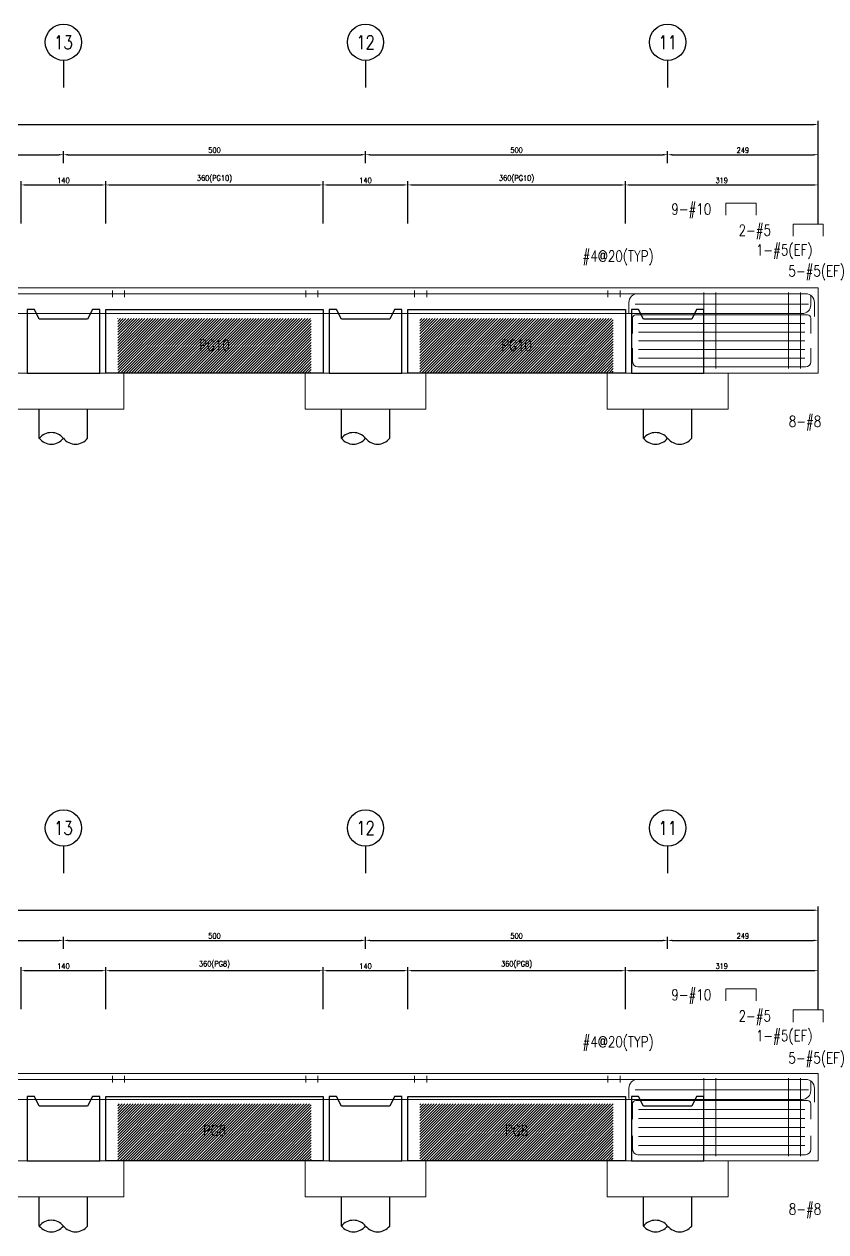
# Model space of a CAD drawing. Extents: x -4754 to 4976, y -23710 to 3942.
# Drawn here: x 2919 to 4245, y -7907 to -5909 of the extents above; entities that cross this region are included whole.
import ezdxf
from ezdxf.enums import TextEntityAlignment as Align

# ---------------------------------------------------------------- set-up
doc = ezdxf.new("R2010")
doc.units = 0
doc.header["$LTSCALE"] = 3
doc.layers.get('0').update_dxf_attribs({"linetype": 'CONTINUOUS'})
doc.layers.add('HB_0', color=7, linetype='CONTINUOUS', transparency=0.5)
for name, color, linetype in [('HB_DIM', 1, 'CONTINUOUS'), ('HB_TXT_CTEXT', 2, 'CONTINUOUS'), ('鋼筋', 3, 'CONTINUOUS')]:
    doc.layers.add(name, color=color, linetype=linetype)
doc.styles.get("Standard").update_dxf_attribs({"font": 'ROMANS.shx', "width": 0.8, "bigfont": 'chineset.shx'})
doc.dimstyles.new('30', dxfattribs={"dimscale": 3, "dimtxt": 3, "dimasz": 2.5, "dimexe": 2, "dimexo": 2, "dimgap": 1, "dimtad": 1, "dimdsep": 46, "dimtxsty": 'Standard', "dimcen": 0, "dimclrd": 256, "dimclre": 256, "dimclrt": 2, "dimadec": 0, "dimazin": 0, "dimtfac": 1, "dimtix": 1, "dimtmove": 2, "dimatfit": 3, "dimfxl": 1, "dimtolj": 1, "dimtzin": 0, "dimarcsym": 0})

# ---------------------------------------------------------------- blocks, each defined once
blk = doc.blocks.new('pile_vertical_with_pilecap')
at = {"linetype": 'Continuous'}
for p, q in [((-40, -48.1), (-40, 0)), ((-40, -48.1), (-40, 0)), ((40, -48.1), (40, 0)), ((40, -48.1), (40, 0))]:
    blk.add_line(p, q, dxfattribs=at)
for centre, start, end in [((-20, -64.1), 38.718, 141.282), ((-20, -64.1), 38.718, 141.282), ((-20, -32), 218.718, 321.282), ((-20, -32), 218.718, 321.282), ((20, -32), 218.718, 321.282), ((20, -32), 218.718, 321.282)]:
    blk.add_arc(centre, 25.6, start, end, dxfattribs=at)
blk = doc.blocks.new('line_guide')
at = {"color": 4, "linetype": 'Continuous'}
blk.add_line((0, 0), (0, -45), dxfattribs=at)
blk.add_circle((0, 30), 30, dxfattribs=at)
at = {"color": 4, "linetype": 'Continuous', "width": 0.8}
blk.add_attdef('A', text='', height=22.5, dxfattribs=at).set_placement((0, 30), align=Align.MIDDLE)
blk = doc.blocks.new('*D998')
at = {"layer": 'HB_DIM', "linetype": 'Continuous', "lineweight": -2}
for p, q in [((2913.6, -6238.8), (2913.6, -6168.8)), ((3053.6, -6238.8), (3053.6, -6168.8)), ((2921.1, -6174.8), (3046.1, -6174.8))]:
    blk.add_line(p, q, dxfattribs=at)
at = {"layer": 'HB_DIM'}
for points in [[(2921.1, -6173.6), (2921.1, -6176.1), (2913.6, -6174.8)], [(3046.1, -6176.1), (3046.1, -6173.6), (3053.6, -6174.8)]]:
    blk.add_solid(points, dxfattribs=at)
at = {"layer": 'HB_DIM', "color": 2, "linetype": 'Continuous', "insert": (2983.6, -6167.3), "char_height": 9, "attachment_point": 5, "rotation": 0}
blk.add_mtext('\\A1;140', dxfattribs=at)
blk = doc.blocks.new('*D999')
at = {"layer": 'HB_DIM', "linetype": 'Continuous', "lineweight": -2}
for p, q in [((3053.6, -6238.8), (3053.6, -6168.8)), ((3413.6, -6238.8), (3413.6, -6168.8)), ((3061.1, -6174.8), (3406.1, -6174.8))]:
    blk.add_line(p, q, dxfattribs=at)
at = {"layer": 'HB_DIM'}
for points in [[(3061.1, -6173.6), (3061.1, -6176.1), (3053.6, -6174.8)], [(3406.1, -6176.1), (3406.1, -6173.6), (3413.6, -6174.8)]]:
    blk.add_solid(points, dxfattribs=at)
at = {"layer": 'HB_DIM', "color": 2, "linetype": 'Continuous', "insert": (3233.6, -6164.9), "char_height": 9, "attachment_point": 5, "rotation": 0}
blk.add_mtext('\\A1;360(PG10)', dxfattribs=at)
blk = doc.blocks.new('*D1000')
at = {"layer": 'HB_DIM', "linetype": 'Continuous', "lineweight": -2}
for p, q in [((3413.6, -6238.8), (3413.6, -6168.8)), ((3553.6, -6238.8), (3553.6, -6168.8)), ((3421.1, -6174.8), (3546.1, -6174.8))]:
    blk.add_line(p, q, dxfattribs=at)
at = {"layer": 'HB_DIM'}
for points in [[(3421.1, -6173.6), (3421.1, -6176.1), (3413.6, -6174.8)], [(3546.1, -6176.1), (3546.1, -6173.6), (3553.6, -6174.8)]]:
    blk.add_solid(points, dxfattribs=at)
at = {"layer": 'HB_DIM', "color": 2, "linetype": 'Continuous', "insert": (3483.6, -6167.3), "char_height": 9, "attachment_point": 5, "rotation": 0}
blk.add_mtext('\\A1;140', dxfattribs=at)
blk = doc.blocks.new('*D1001')
at = {"layer": 'HB_DIM', "linetype": 'Continuous', "lineweight": -2}
for p, q in [((3553.6, -6238.8), (3553.6, -6168.8)), ((3913.6, -6238.8), (3913.6, -6168.8)), ((3561.1, -6174.8), (3906.1, -6174.8))]:
    blk.add_line(p, q, dxfattribs=at)
at = {"layer": 'HB_DIM'}
for points in [[(3561.1, -6173.6), (3561.1, -6176.1), (3553.6, -6174.8)], [(3906.1, -6176.1), (3906.1, -6173.6), (3913.6, -6174.8)]]:
    blk.add_solid(points, dxfattribs=at)
at = {"layer": 'HB_DIM', "color": 2, "linetype": 'Continuous', "insert": (3733.6, -6164.9), "char_height": 9, "attachment_point": 5, "rotation": 0}
blk.add_mtext('\\A1;360(PG10)', dxfattribs=at)
blk = doc.blocks.new('*D1002')
at = {"layer": 'HB_DIM', "linetype": 'Continuous', "lineweight": -2}
for p, q in [((3913.6, -6238.8), (3913.6, -6168.8)), ((4232.6, -6238.8), (4232.6, -6168.8)), ((3921.1, -6174.8), (4225.1, -6174.8))]:
    blk.add_line(p, q, dxfattribs=at)
at = {"layer": 'HB_DIM'}
for points in [[(3921.1, -6173.6), (3921.1, -6176.1), (3913.6, -6174.8)], [(4225.1, -6176.1), (4225.1, -6173.6), (4232.6, -6174.8)]]:
    blk.add_solid(points, dxfattribs=at)
at = {"layer": 'HB_DIM', "color": 2, "linetype": 'Continuous', "insert": (4073.1, -6167.3), "char_height": 9, "attachment_point": 5, "rotation": 0}
blk.add_mtext('\\A1;319', dxfattribs=at)
blk = doc.blocks.new('*D1005')
at = {"layer": 'HB_DIM', "linetype": 'Continuous', "lineweight": -2}
for p, q in [((-265.4, -6238.8), (-265.4, -6068.8)), ((4232.6, -6238.8), (4232.6, -6068.8)), ((-257.9, -6074.8), (4225.1, -6074.8))]:
    blk.add_line(p, q, dxfattribs=at)
at = {"layer": 'HB_DIM'}
for points in [[(-257.9, -6073.6), (-257.9, -6076.1), (-265.4, -6074.8)], [(4225.1, -6076.1), (4225.1, -6073.6), (4232.6, -6074.8)]]:
    blk.add_solid(points, dxfattribs=at)
at = {"layer": 'HB_DIM', "color": 2, "linetype": 'Continuous', "insert": (1983.6, -6067.3), "char_height": 9, "attachment_point": 5, "rotation": 0}
blk.add_mtext('\\A1;4498', dxfattribs=at)
blk = doc.blocks.new('*D1012')
at = {"layer": 'HB_DIM', "linetype": 'Continuous', "lineweight": -2}
for p, q in [((2483.6, -6138.8), (2483.6, -6118.8)), ((2491.1, -6124.8), (2976.1, -6124.8)), ((2983.6, -6138.8), (2983.6, -6118.8))]:
    blk.add_line(p, q, dxfattribs=at)
at = {"layer": 'HB_DIM'}
for points in [[(2491.1, -6123.6), (2491.1, -6126.1), (2483.6, -6124.8)], [(2976.1, -6126.1), (2976.1, -6123.6), (2983.6, -6124.8)]]:
    blk.add_solid(points, dxfattribs=at)
at = {"layer": 'HB_DIM', "color": 2, "linetype": 'Continuous', "insert": (2733.6, -6117.3), "char_height": 9, "attachment_point": 5, "rotation": 0}
blk.add_mtext('\\A1;500', dxfattribs=at)
blk = doc.blocks.new('*D1013')
at = {"layer": 'HB_DIM', "linetype": 'Continuous', "lineweight": -2}
for p, q in [((2983.6, -6138.8), (2983.6, -6118.8)), ((2991.1, -6124.8), (3476.1, -6124.8)), ((3483.6, -6138.8), (3483.6, -6118.8))]:
    blk.add_line(p, q, dxfattribs=at)
at = {"layer": 'HB_DIM'}
for points in [[(2991.1, -6123.6), (2991.1, -6126.1), (2983.6, -6124.8)], [(3476.1, -6126.1), (3476.1, -6123.6), (3483.6, -6124.8)]]:
    blk.add_solid(points, dxfattribs=at)
at = {"layer": 'HB_DIM', "color": 2, "linetype": 'Continuous', "insert": (3233.6, -6117.3), "char_height": 9, "attachment_point": 5, "rotation": 0}
blk.add_mtext('\\A1;500', dxfattribs=at)
blk = doc.blocks.new('*D1014')
at = {"layer": 'HB_DIM', "linetype": 'Continuous', "lineweight": -2}
for p, q in [((3483.6, -6138.8), (3483.6, -6118.8)), ((3491.1, -6124.8), (3976.1, -6124.8)), ((3983.6, -6138.8), (3983.6, -6118.8))]:
    blk.add_line(p, q, dxfattribs=at)
at = {"layer": 'HB_DIM'}
for points in [[(3491.1, -6123.6), (3491.1, -6126.1), (3483.6, -6124.8)], [(3976.1, -6126.1), (3976.1, -6123.6), (3983.6, -6124.8)]]:
    blk.add_solid(points, dxfattribs=at)
at = {"layer": 'HB_DIM', "color": 2, "linetype": 'Continuous', "insert": (3733.6, -6117.3), "char_height": 9, "attachment_point": 5, "rotation": 0}
blk.add_mtext('\\A1;500', dxfattribs=at)
blk = doc.blocks.new('*D1015')
at = {"layer": 'HB_DIM', "linetype": 'Continuous', "lineweight": -2}
for p, q in [((3983.6, -6138.8), (3983.6, -6118.8)), ((3991.1, -6124.8), (4225.1, -6124.8)), ((4232.6, -6238.8), (4232.6, -6118.8))]:
    blk.add_line(p, q, dxfattribs=at)
at = {"layer": 'HB_DIM'}
for points in [[(3991.1, -6123.6), (3991.1, -6126.1), (3983.6, -6124.8)], [(4225.1, -6126.1), (4225.1, -6123.6), (4232.6, -6124.8)]]:
    blk.add_solid(points, dxfattribs=at)
at = {"layer": 'HB_DIM', "color": 2, "linetype": 'Continuous', "insert": (4108.1, -6117.3), "char_height": 9, "attachment_point": 5, "rotation": 0}
blk.add_mtext('\\A1;249', dxfattribs=at)
blk = doc.blocks.new('*D1030')
at = {"layer": 'HB_DIM', "linetype": 'Continuous', "lineweight": -2}
for p, q in [((2913.6, -7538.8), (2913.6, -7468.8)), ((3053.6, -7538.8), (3053.6, -7468.8)), ((2921.1, -7474.8), (3046.1, -7474.8))]:
    blk.add_line(p, q, dxfattribs=at)
at = {"layer": 'HB_DIM'}
for points in [[(2921.1, -7473.6), (2921.1, -7476.1), (2913.6, -7474.8)], [(3046.1, -7476.1), (3046.1, -7473.6), (3053.6, -7474.8)]]:
    blk.add_solid(points, dxfattribs=at)
at = {"layer": 'HB_DIM', "color": 2, "linetype": 'Continuous', "insert": (2983.6, -7467.3), "char_height": 9, "attachment_point": 5, "rotation": 0}
blk.add_mtext('\\A1;140', dxfattribs=at)
blk = doc.blocks.new('*D1031')
at = {"layer": 'HB_DIM', "linetype": 'Continuous', "lineweight": -2}
for p, q in [((3053.6, -7538.8), (3053.6, -7468.8)), ((3413.6, -7538.8), (3413.6, -7468.8)), ((3061.1, -7474.8), (3406.1, -7474.8))]:
    blk.add_line(p, q, dxfattribs=at)
at = {"layer": 'HB_DIM'}
for points in [[(3061.1, -7473.6), (3061.1, -7476.1), (3053.6, -7474.8)], [(3406.1, -7476.1), (3406.1, -7473.6), (3413.6, -7474.8)]]:
    blk.add_solid(points, dxfattribs=at)
at = {"layer": 'HB_DIM', "color": 2, "linetype": 'Continuous', "insert": (3233.6, -7464.9), "char_height": 9, "attachment_point": 5, "rotation": 0}
blk.add_mtext('\\A1;360(PG8)', dxfattribs=at)
blk = doc.blocks.new('*D1032')
at = {"layer": 'HB_DIM', "linetype": 'Continuous', "lineweight": -2}
for p, q in [((3413.6, -7538.8), (3413.6, -7468.8)), ((3553.6, -7538.8), (3553.6, -7468.8)), ((3421.1, -7474.8), (3546.1, -7474.8))]:
    blk.add_line(p, q, dxfattribs=at)
at = {"layer": 'HB_DIM'}
for points in [[(3421.1, -7473.6), (3421.1, -7476.1), (3413.6, -7474.8)], [(3546.1, -7476.1), (3546.1, -7473.6), (3553.6, -7474.8)]]:
    blk.add_solid(points, dxfattribs=at)
at = {"layer": 'HB_DIM', "color": 2, "linetype": 'Continuous', "insert": (3483.6, -7467.3), "char_height": 9, "attachment_point": 5, "rotation": 0}
blk.add_mtext('\\A1;140', dxfattribs=at)
blk = doc.blocks.new('*D1033')
at = {"layer": 'HB_DIM', "linetype": 'Continuous', "lineweight": -2}
for p, q in [((3553.6, -7538.8), (3553.6, -7468.8)), ((3913.6, -7538.8), (3913.6, -7468.8)), ((3561.1, -7474.8), (3906.1, -7474.8))]:
    blk.add_line(p, q, dxfattribs=at)
at = {"layer": 'HB_DIM'}
for points in [[(3561.1, -7473.6), (3561.1, -7476.1), (3553.6, -7474.8)], [(3906.1, -7476.1), (3906.1, -7473.6), (3913.6, -7474.8)]]:
    blk.add_solid(points, dxfattribs=at)
at = {"layer": 'HB_DIM', "color": 2, "linetype": 'Continuous', "insert": (3733.6, -7464.9), "char_height": 9, "attachment_point": 5, "rotation": 0}
blk.add_mtext('\\A1;360(PG8)', dxfattribs=at)
blk = doc.blocks.new('*D1034')
at = {"layer": 'HB_DIM', "linetype": 'Continuous', "lineweight": -2}
for p, q in [((3913.6, -7538.8), (3913.6, -7468.8)), ((4232.6, -7538.8), (4232.6, -7468.8)), ((3921.1, -7474.8), (4225.1, -7474.8))]:
    blk.add_line(p, q, dxfattribs=at)
at = {"layer": 'HB_DIM'}
for points in [[(3921.1, -7473.6), (3921.1, -7476.1), (3913.6, -7474.8)], [(4225.1, -7476.1), (4225.1, -7473.6), (4232.6, -7474.8)]]:
    blk.add_solid(points, dxfattribs=at)
at = {"layer": 'HB_DIM', "color": 2, "linetype": 'Continuous', "insert": (4073.1, -7467.3), "char_height": 9, "attachment_point": 5, "rotation": 0}
blk.add_mtext('\\A1;319', dxfattribs=at)
blk = doc.blocks.new('*D1037')
at = {"layer": 'HB_DIM', "linetype": 'Continuous', "lineweight": -2}
for p, q in [((-265.4, -7538.8), (-265.4, -7368.8)), ((4232.6, -7538.8), (4232.6, -7368.8)), ((-257.9, -7374.8), (4225.1, -7374.8))]:
    blk.add_line(p, q, dxfattribs=at)
at = {"layer": 'HB_DIM'}
for points in [[(-257.9, -7373.6), (-257.9, -7376.1), (-265.4, -7374.8)], [(4225.1, -7376.1), (4225.1, -7373.6), (4232.6, -7374.8)]]:
    blk.add_solid(points, dxfattribs=at)
at = {"layer": 'HB_DIM', "color": 2, "linetype": 'Continuous', "insert": (1983.6, -7367.3), "char_height": 9, "attachment_point": 5, "rotation": 0}
blk.add_mtext('\\A1;4498', dxfattribs=at)
blk = doc.blocks.new('*D1044')
at = {"layer": 'HB_DIM', "linetype": 'Continuous', "lineweight": -2}
for p, q in [((2483.6, -7438.8), (2483.6, -7418.8)), ((2491.1, -7424.8), (2976.1, -7424.8)), ((2983.6, -7438.8), (2983.6, -7418.8))]:
    blk.add_line(p, q, dxfattribs=at)
at = {"layer": 'HB_DIM'}
for points in [[(2491.1, -7423.6), (2491.1, -7426.1), (2483.6, -7424.8)], [(2976.1, -7426.1), (2976.1, -7423.6), (2983.6, -7424.8)]]:
    blk.add_solid(points, dxfattribs=at)
at = {"layer": 'HB_DIM', "color": 2, "linetype": 'Continuous', "insert": (2733.6, -7417.3), "char_height": 9, "attachment_point": 5, "rotation": 0}
blk.add_mtext('\\A1;500', dxfattribs=at)
blk = doc.blocks.new('*D1045')
at = {"layer": 'HB_DIM', "linetype": 'Continuous', "lineweight": -2}
for p, q in [((2983.6, -7438.8), (2983.6, -7418.8)), ((2991.1, -7424.8), (3476.1, -7424.8)), ((3483.6, -7438.8), (3483.6, -7418.8))]:
    blk.add_line(p, q, dxfattribs=at)
at = {"layer": 'HB_DIM'}
for points in [[(2991.1, -7423.6), (2991.1, -7426.1), (2983.6, -7424.8)], [(3476.1, -7426.1), (3476.1, -7423.6), (3483.6, -7424.8)]]:
    blk.add_solid(points, dxfattribs=at)
at = {"layer": 'HB_DIM', "color": 2, "linetype": 'Continuous', "insert": (3233.6, -7417.3), "char_height": 9, "attachment_point": 5, "rotation": 0}
blk.add_mtext('\\A1;500', dxfattribs=at)
blk = doc.blocks.new('*D1046')
at = {"layer": 'HB_DIM', "linetype": 'Continuous', "lineweight": -2}
for p, q in [((3483.6, -7438.8), (3483.6, -7418.8)), ((3491.1, -7424.8), (3976.1, -7424.8)), ((3983.6, -7438.8), (3983.6, -7418.8))]:
    blk.add_line(p, q, dxfattribs=at)
at = {"layer": 'HB_DIM'}
for points in [[(3491.1, -7423.6), (3491.1, -7426.1), (3483.6, -7424.8)], [(3976.1, -7426.1), (3976.1, -7423.6), (3983.6, -7424.8)]]:
    blk.add_solid(points, dxfattribs=at)
at = {"layer": 'HB_DIM', "color": 2, "linetype": 'Continuous', "insert": (3733.6, -7417.3), "char_height": 9, "attachment_point": 5, "rotation": 0}
blk.add_mtext('\\A1;500', dxfattribs=at)
blk = doc.blocks.new('*D1047')
at = {"layer": 'HB_DIM', "linetype": 'Continuous', "lineweight": -2}
for p, q in [((3983.6, -7438.8), (3983.6, -7418.8)), ((3991.1, -7424.8), (4225.1, -7424.8)), ((4232.6, -7538.8), (4232.6, -7418.8))]:
    blk.add_line(p, q, dxfattribs=at)
at = {"layer": 'HB_DIM'}
for points in [[(3991.1, -7423.6), (3991.1, -7426.1), (3983.6, -7424.8)], [(4225.1, -7426.1), (4225.1, -7423.6), (4232.6, -7424.8)]]:
    blk.add_solid(points, dxfattribs=at)
at = {"layer": 'HB_DIM', "color": 2, "linetype": 'Continuous', "insert": (4108.1, -7417.3), "char_height": 9, "attachment_point": 5, "rotation": 0}
blk.add_mtext('\\A1;249', dxfattribs=at)

msp = doc.modelspace()

# ---------------------------------------------------------------- hatches: boundary and pattern name
at = {"layer": 'HB_0', "linetype": 'Continuous'}
h = msp.add_hatch(dxfattribs=at)
h.set_pattern_fill('ANSI31', color=256, style=0)
h.paths.add_polyline_path([(3073.573, -6396.06), (3393.573, -6396.06), (3393.573, -6486.06), (3073.573, -6486.06)], flags=17)
h = msp.add_hatch(dxfattribs=at)
h.set_pattern_fill('ANSI31', color=256, style=0)
h.paths.add_polyline_path([(3573.573, -6396.06), (3893.573, -6396.06), (3893.573, -6486.06), (3573.573, -6486.06)], flags=17)
h = msp.add_hatch(dxfattribs=at)
h.set_pattern_fill('ANSI31', color=256, style=0)
h.paths.add_polyline_path([(3073.573, -7695.332), (3393.573, -7695.332), (3393.573, -7789.332), (3073.573, -7789.332)], flags=17)
h = msp.add_hatch(dxfattribs=at)
h.set_pattern_fill('ANSI31', color=256, style=0)
h.paths.add_polyline_path([(3573.573, -7695.332), (3893.573, -7695.332), (3893.573, -7789.332), (3573.573, -7789.332)], flags=17)

# ---------------------------------------------------------------- linework, layer by layer
at = {"layer": 'HB_0', "lineweight": 5}
for points in [[(-265.427, -6486.06), (-265.427, -6344.802), (4232.573, -6344.802), (4232.573, -6486.06), (-265.427, -6486.06)], [(-265.427, -7789.332), (-265.427, -7644.802), (4232.573, -7644.802), (4232.573, -7789.332), (-265.427, -7789.332)]]:
    msp.add_lwpolyline(points, dxfattribs=at)
at = {"layer": 'HB_0', "color": 1, "linetype": 'Continuous'}
for points in [[(3043.573, -6486.06), (3043.573, -6381.06), (3031.573, -6381.06), (3023.573, -6397.06), (2943.573, -6397.06), (2935.573, -6381.06), (2923.573, -6381.06), (2923.573, -6486.06), (3043.573, -6486.06)], [(3053.573, -6381.06), (3073.573, -6381.06), (3393.573, -6381.06), (3413.573, -6381.06), (3413.573, -6486.06), (3393.573, -6486.06), (3073.573, -6486.06), (3053.573, -6486.06), (3053.573, -6381.06)], [(3543.573, -6486.06), (3543.573, -6381.06), (3531.573, -6381.06), (3523.573, -6397.06), (3443.573, -6397.06), (3435.573, -6381.06), (3423.573, -6381.06), (3423.573, -6486.06), (3543.573, -6486.06)], [(3553.573, -6381.06), (3573.573, -6381.06), (3893.573, -6381.06), (3913.573, -6381.06), (3913.573, -6486.06), (3893.573, -6486.06), (3573.573, -6486.06), (3553.573, -6486.06), (3553.573, -6381.06)], [(4043.573, -6486.06), (4043.573, -6381.06), (4031.573, -6381.06), (4023.573, -6397.06), (3943.573, -6397.06), (3935.573, -6381.06), (3923.573, -6381.06), (3923.573, -6486.06), (4043.573, -6486.06)], [(3043.573, -7789.332), (3043.573, -7683.332), (3031.573, -7683.332), (3023.573, -7699.332), (2943.573, -7699.332), (2935.573, -7683.332), (2923.573, -7683.332), (2923.573, -7789.332), (3043.573, -7789.332)], [(3053.573, -7683.332), (3073.573, -7683.332), (3393.573, -7683.332), (3413.573, -7683.332), (3413.573, -7789.332), (3393.573, -7789.332), (3073.573, -7789.332), (3053.573, -7789.332), (3053.573, -7683.332)], [(3543.573, -7789.332), (3543.573, -7683.332), (3531.573, -7683.332), (3523.573, -7699.332), (3443.573, -7699.332), (3435.573, -7683.332), (3423.573, -7683.332), (3423.573, -7789.332), (3543.573, -7789.332)], [(3553.573, -7683.332), (3573.573, -7683.332), (3893.573, -7683.332), (3913.573, -7683.332), (3913.573, -7789.332), (3893.573, -7789.332), (3573.573, -7789.332), (3553.573, -7789.332), (3553.573, -7683.332)], [(4043.573, -7789.332), (4043.573, -7683.332), (4031.573, -7683.332), (4023.573, -7699.332), (3943.573, -7699.332), (3935.573, -7683.332), (3923.573, -7683.332), (3923.573, -7789.332), (4043.573, -7789.332)]]:
    msp.add_lwpolyline(points, dxfattribs=at)
at = {"layer": 'HB_0', "lineweight": 5}
for points in [[(2883.573, -6546.06, -160), (3083.573, -6546.06, -160), (3083.573, -6486.06, -160), (2883.573, -6486.06, -160), (2883.573, -6546.06, -160)], [(3383.573, -6546.06, -160), (3583.573, -6546.06, -160), (3583.573, -6486.06, -160), (3383.573, -6486.06, -160), (3383.573, -6546.06, -160)], [(3883.573, -6546.06, -160), (4083.573, -6546.06, -160), (4083.573, -6486.06, -160), (3883.573, -6486.06, -160), (3883.573, -6546.06, -160)], [(2883.573, -7849.332, -325), (3083.573, -7849.332, -325), (3083.573, -7789.332, -325), (2883.573, -7789.332, -325), (2883.573, -7849.332, -325)], [(3383.573, -7849.332, -325), (3583.573, -7849.332, -325), (3583.573, -7789.332, -325), (3383.573, -7789.332, -325), (3383.573, -7849.332, -325)], [(3883.573, -7849.332, -325), (4083.573, -7849.332, -325), (4083.573, -7789.332, -325), (3883.573, -7789.332, -325), (3883.573, -7849.332, -325)]]:
    msp.add_polyline3d(points, dxfattribs=at)
at = {"layer": 'HB_DIM', "color": 1, "linetype": 'Continuous'}
for points in [[(3961.865, -6354.802, 0, 5, 0), (3961.865, -6339.802, 0, 0, 0), (3961.865, -6214.802, 0, 0, 0), (3979.865, -6214.802, 0, 0, 0)], [(4073.073, -6389.802, 0, 5, 0), (4073.073, -6374.802, 0, 0, 0), (4073.073, -6249.802, 0, 0, 0), (4091.073, -6249.802, 0, 0, 0)], [(4043.573, -6352.566, 0, 5, 0), (4033.573, -6342.566, 0, 0, 0), (3983.573, -6292.566, 0, 0, 0), (3965.573, -6292.566, 0, 0, 0)], [(4101.773, -6372.302, 0, 5, 0), (4101.773, -6357.302, 0, 0, 0), (4101.773, -6282.302, 0, 0, 0), (4119.773, -6282.302, 0, 0, 0)], [(4155.573, -6447.307, 0, 5, 0), (4155.573, -6432.307, 0, 0, 0), (4155.573, -6317.307, 0, 0, 0), (4173.573, -6317.307, 0, 0, 0)], [(4155.573, -6418.554, 0, 5, 0), (4155.573, -6403.554, 0, 0, 0), (4155.573, -6317.307, 0, 0, 0), (4173.573, -6317.307, 0, 0, 0)], [(4155.573, -6461.684, 0, 5, 0), (4155.573, -6446.684, 0, 0, 0), (4155.573, -6317.307, 0, 0, 0), (4173.573, -6317.307, 0, 0, 0)], [(4155.573, -6432.931, 0, 5, 0), (4155.573, -6417.931, 0, 0, 0), (4155.573, -6317.307, 0, 0, 0), (4173.573, -6317.307, 0, 0, 0)], [(4155.573, -6404.178, 0, 5, 0), (4155.573, -6389.178, 0, 0, 0), (4155.573, -6317.307, 0, 0, 0), (4173.573, -6317.307, 0, 0, 0)], [(4156.239, -6476.06, 0, 5, 0), (4156.239, -6491.06, 0, 0, 0), (4156.239, -6566.06, 0, 0, 0), (4174.239, -6566.06, 0, 0, 0)], [(3961.865, -7654.802, 0, 5, 0), (3961.865, -7639.802, 0, 0, 0), (3961.865, -7514.802, 0, 0, 0), (3979.865, -7514.802, 0, 0, 0)], [(4073.073, -7689.802, 0, 5, 0), (4073.073, -7674.802, 0, 0, 0), (4073.073, -7549.802, 0, 0, 0), (4091.073, -7549.802, 0, 0, 0)], [(4043.573, -7652.566, 0, 5, 0), (4033.573, -7642.566, 0, 0, 0), (3983.573, -7592.566, 0, 0, 0), (3965.573, -7592.566, 0, 0, 0)], [(4101.773, -7672.302, 0, 5, 0), (4101.773, -7657.302, 0, 0, 0), (4101.773, -7582.302, 0, 0, 0), (4119.773, -7582.302, 0, 0, 0)], [(4155.573, -7749.488, 0, 5, 0), (4155.573, -7734.488, 0, 0, 0), (4155.573, -7619.488, 0, 0, 0), (4173.573, -7619.488, 0, 0, 0)], [(4155.573, -7719.645, 0, 5, 0), (4155.573, -7704.645, 0, 0, 0), (4155.573, -7619.488, 0, 0, 0), (4173.573, -7619.488, 0, 0, 0)], [(4155.573, -7764.41, 0, 5, 0), (4155.573, -7749.41, 0, 0, 0), (4155.573, -7619.488, 0, 0, 0), (4173.573, -7619.488, 0, 0, 0)], [(4155.573, -7734.567, 0, 5, 0), (4155.573, -7719.567, 0, 0, 0), (4155.573, -7619.488, 0, 0, 0), (4173.573, -7619.488, 0, 0, 0)], [(4155.573, -7704.723, 0, 5, 0), (4155.573, -7689.723, 0, 0, 0), (4155.573, -7619.488, 0, 0, 0), (4173.573, -7619.488, 0, 0, 0)], [(4156.239, -7779.332, 0, 5, 0), (4156.239, -7794.332, 0, 0, 0), (4156.239, -7869.332, 0, 0, 0), (4174.239, -7869.332, 0, 0, 0)]]:
    msp.add_lwpolyline(points, format="xyseb", dxfattribs=at)
at = {"layer": 'HB_TXT_CTEXT', "lineweight": 5}
for points in [[(4079.865, -6224.802, -50), (4079.865, -6204.802, -50), (4129.865, -6204.802, -50), (4129.865, -6224.802, -50)], [(4191.073, -6259.802, -50), (4191.073, -6239.802, -50), (4241.073, -6239.802, -50), (4241.073, -6259.802, -50)], [(4079.865, -7524.802, -50), (4079.865, -7504.802, -50), (4129.865, -7504.802, -50), (4129.865, -7524.802, -50)], [(4191.073, -7559.802, -50), (4191.073, -7539.802, -50), (4241.073, -7539.802, -50), (4241.073, -7559.802, -50)]]:
    msp.add_polyline3d(points, dxfattribs=at)
at = {"layer": '鋼筋', "lineweight": 5}
for p, q in [((3064.843, -6349.595, -36.23), (3064.843, -6349.595, 36.23)), ((3064.843, -6352.77, 39.405), (3064.843, -6360.39, 39.405)), ((3084.843, -6349.595, -36.23), (3084.843, -6349.595, 36.23)), ((3084.843, -6352.77, 39.405), (3084.843, -6360.39, 39.405)), ((3384.843, -6349.595, -36.23), (3384.843, -6349.595, 36.23)), ((3384.843, -6352.77, 39.405), (3384.843, -6360.39, 39.405)), ((3404.843, -6349.595, -36.23), (3404.843, -6349.595, 36.23)), ((3404.843, -6352.77, 39.405), (3404.843, -6360.39, 39.405)), ((3564.843, -6349.595, -36.23), (3564.843, -6349.595, 36.23)), ((3564.843, -6352.77, 39.405), (3564.843, -6360.39, 39.405)), ((3584.843, -6349.595, -36.23), (3584.843, -6349.595, 36.23)), ((3584.843, -6352.77, 39.405), (3584.843, -6360.39, 39.405)), ((3884.843, -6349.595, -36.23), (3884.843, -6349.595, 36.23)), ((3884.843, -6352.77, 39.405), (3884.843, -6360.39, 39.405)), ((3904.843, -6349.595, -36.23), (3904.843, -6349.595, 36.23)), ((3904.843, -6352.77, 39.405), (3904.843, -6360.39, 39.405)), ((4043.573, -6358.875, 41.437), (4043.573, -6353.486, 46.825)), ((4043.573, -6353.486, -46.825), (4043.573, -6358.875, -41.437)), ((4063.573, -6358.875, 41.437), (4063.573, -6353.486, 46.825)), ((4063.573, -6353.486, -46.825), (4063.573, -6358.875, -41.437)), ((4183.573, -6358.875, 41.437), (4183.573, -6353.486, 46.825)), ((4183.573, -6353.486, -46.825), (4183.573, -6358.875, -41.437)), ((4203.573, -6358.875, 41.437), (4203.573, -6353.486, 46.825)), ((4203.573, -6353.486, -46.825), (4203.573, -6358.875, -41.437)), ((-244.937, -6354.802, -37.12), (4212.083, -6354.802, -37.12)), ((-244.937, -6354.802, -24.747), (4212.083, -6354.802, -24.747)), ((-244.937, -6354.802, -12.373), (4212.083, -6354.802, -12.373)), ((-244.937, -6354.802), (4212.083, -6354.802)), ((-244.937, -6354.802, 12.373), (4212.083, -6354.802, 12.373)), ((-244.937, -6354.802, 24.747), (4212.083, -6354.802, 24.747)), ((-244.937, -6354.802, 37.12), (4212.083, -6354.802, 37.12)), ((3064.843, -6360.403, -33.087), (3064.843, -6355.015, -38.475)), ((3084.843, -6360.403, -33.087), (3084.843, -6355.015, -38.475)), ((3384.843, -6360.403, -33.087), (3384.843, -6355.015, -38.475)), ((3404.843, -6360.403, -33.087), (3404.843, -6355.015, -38.475)), ((3564.843, -6360.403, -33.087), (3564.843, -6355.015, -38.475)), ((3584.843, -6360.403, -33.087), (3584.843, -6355.015, -38.475)), ((3884.843, -6360.403, -33.087), (3884.843, -6355.015, -38.475)), ((3904.843, -6360.403, -33.087), (3904.843, -6355.015, -38.475)), ((3919.573, -6386.412, -50), (3919.573, -6369.292, -50)), ((3919.573, -6386.412, 50), (3919.573, -6369.292, 50)), ((3929.573, -6372.302, -50), (4216.573, -6372.302, -50)), ((3929.573, -6372.302, 50), (4216.573, -6372.302, 50)), ((3934.063, -6354.802, -50), (4212.083, -6354.802, -50)), ((3934.063, -6354.802, 50), (4212.083, -6354.802, 50)), ((4043.573, -6355.732, 52.245), (4043.573, -6475.13, 52.245)), ((4043.573, -6475.13, -52.245), (4043.573, -6355.732, -52.245)), ((4063.573, -6355.732, 52.245), (4063.573, -6475.13, 52.245)), ((4063.573, -6475.13, -52.245), (4063.573, -6355.732, -52.245)), ((4183.573, -6355.732, 52.245), (4183.573, -6475.13, 52.245)), ((4183.573, -6475.13, -52.245), (4183.573, -6355.732, -52.245)), ((4203.573, -6355.732, 52.245), (4203.573, -6475.13, 52.245)), ((4203.573, -6475.13, -52.245), (4203.573, -6355.732, -52.245)), ((4220.573, -6373.312, -37.62), (4220.573, -6356.692, -37.62)), ((4220.573, -6373.312, -22.572), (4220.573, -6356.692, -22.572)), ((4220.573, -6373.312, -7.524), (4220.573, -6356.692, -7.524)), ((4220.573, -6373.312, 7.524), (4220.573, -6356.692, 7.524)), ((4220.573, -6373.312, 22.572), (4220.573, -6356.692, 22.572)), ((4220.573, -6373.312, 37.62), (4220.573, -6356.692, 37.62)), ((4226.573, -6369.292, -37.12), (4226.573, -6392.412, -37.12)), ((4226.573, -6369.292, -24.747), (4226.573, -6392.412, -24.747)), ((4226.573, -6369.292, -12.373), (4226.573, -6392.412, -12.373)), ((4226.573, -6369.292), (4226.573, -6392.412)), ((4226.573, -6369.292, 12.373), (4226.573, -6392.412, 12.373)), ((4226.573, -6369.292, 24.747), (4226.573, -6392.412, 24.747)), ((4226.573, -6369.292, 37.12), (4226.573, -6392.412, 37.12)), ((4226.573, -6369.292, -50), (4226.573, -6386.412, -50)), ((4226.573, -6369.292, 50), (4226.573, -6386.412, 50)), ((-238.937, -6387.802, -37.62), (4206.083, -6387.802, -37.62)), ((-238.937, -6387.802, -22.572), (4206.083, -6387.802, -22.572)), ((-238.937, -6387.802, -7.524), (4206.083, -6387.802, -7.524)), ((-238.937, -6387.802, 7.524), (4206.083, -6387.802, 7.524)), ((-238.937, -6387.802, 22.572), (4206.083, -6387.802, 22.572)), ((-238.937, -6387.802, 37.62), (4206.083, -6387.802, 37.62)), ((3931.138, -6389.802, -50), (4215.008, -6389.802, -50)), ((3931.138, -6389.802, 50), (4215.008, -6389.802, 50)), ((3925.573, -6420.597, -50), (3925.573, -6395.367, -50)), ((3925.573, -6420.597, 50), (3925.573, -6395.367, 50)), ((3935.573, -6404.178, -50), (4210.573, -6404.178, -50)), ((3935.573, -6404.178, 50), (4210.573, -6404.178, 50)), ((4220.573, -6395.367, -50), (4220.573, -6420.597, -50)), ((4220.573, -6395.367, 50), (4220.573, -6420.597, 50)), ((3935.573, -6418.554, -50), (4210.573, -6418.554, -50)), ((3935.573, -6418.554, 50), (4210.573, -6418.554, 50)), ((3935.573, -6432.931, -50), (4210.573, -6432.931, -50)), ((3935.573, -6432.931, 50), (4210.573, -6432.931, 50)), ((3925.573, -6444.79, -50), (3925.573, -6467.17, -50)), ((3925.573, -6444.79, -35.714), (3925.573, -6467.17, -35.714)), ((3925.573, -6444.79, -21.429), (3925.573, -6467.17, -21.429)), ((3925.573, -6444.79, -7.143), (3925.573, -6467.17, -7.143)), ((3925.573, -6444.79, 7.143), (3925.573, -6467.17, 7.143)), ((3925.573, -6444.79, 21.429), (3925.573, -6467.17, 21.429)), ((3925.573, -6444.79, 35.714), (3925.573, -6467.17, 35.714)), ((3925.573, -6444.79, 50), (3925.573, -6467.17, 50)), ((3935.573, -6447.307, -50), (4210.573, -6447.307, -50)), ((3935.573, -6447.307, 50), (4210.573, -6447.307, 50)), ((4220.573, -6467.17, -50), (4220.573, -6444.79, -50)), ((4220.573, -6467.17, -35.714), (4220.573, -6444.79, -35.714)), ((4220.573, -6467.17, -21.429), (4220.573, -6444.79, -21.429)), ((4220.573, -6467.17, -7.143), (4220.573, -6444.79, -7.143)), ((4220.573, -6467.17, 7.143), (4220.573, -6444.79, 7.143)), ((4220.573, -6467.17, 21.429), (4220.573, -6444.79, 21.429)), ((4220.573, -6467.17, 35.714), (4220.573, -6444.79, 35.714)), ((4220.573, -6467.17, 50), (4220.573, -6444.79, 50)), ((3935.573, -6461.684, -50), (4210.573, -6461.684, -50)), ((3935.573, -6461.684, 50), (4210.573, -6461.684, 50)), ((3934.463, -6476.06, -50), (4211.683, -6476.06, -50)), ((3934.463, -6476.06, -35.714), (4211.683, -6476.06, -35.714)), ((3934.463, -6476.06, -21.429), (4211.683, -6476.06, -21.429)), ((3934.463, -6476.06, -7.143), (4211.683, -6476.06, -7.143)), ((3934.463, -6476.06, 7.143), (4211.683, -6476.06, 7.143)), ((3934.463, -6476.06, 21.429), (4211.683, -6476.06, 21.429)), ((3934.463, -6476.06, 35.714), (4211.683, -6476.06, 35.714)), ((3934.463, -6476.06, 50), (4211.683, -6476.06, 50)), ((4043.573, -6478.305, 49.07), (4043.573, -6478.305, -49.07)), ((4063.573, -6478.305, 49.07), (4063.573, -6478.305, -49.07)), ((4183.573, -6478.305, 49.07), (4183.573, -6478.305, -49.07)), ((4203.573, -6478.305, 49.07), (4203.573, -6478.305, -49.07)), ((3064.843, -7648.867, -36.23), (3064.843, -7648.867, 36.23)), ((3064.843, -7652.042, 39.405), (3064.843, -7659.662, 39.405)), ((3084.843, -7648.867, -36.23), (3084.843, -7648.867, 36.23)), ((3084.843, -7652.042, 39.405), (3084.843, -7659.662, 39.405)), ((3384.843, -7648.867, -36.23), (3384.843, -7648.867, 36.23)), ((3384.843, -7652.042, 39.405), (3384.843, -7659.662, 39.405)), ((3404.843, -7648.867, -36.23), (3404.843, -7648.867, 36.23)), ((3404.843, -7652.042, 39.405), (3404.843, -7659.662, 39.405)), ((3564.843, -7648.867, -36.23), (3564.843, -7648.867, 36.23)), ((3564.843, -7652.042, 39.405), (3564.843, -7659.662, 39.405)), ((3584.843, -7648.867, -36.23), (3584.843, -7648.867, 36.23)), ((3584.843, -7652.042, 39.405), (3584.843, -7659.662, 39.405)), ((3884.843, -7648.867, -36.23), (3884.843, -7648.867, 36.23)), ((3884.843, -7652.042, 39.405), (3884.843, -7659.662, 39.405)), ((3904.843, -7648.867, -36.23), (3904.843, -7648.867, 36.23)), ((3904.843, -7652.042, 39.405), (3904.843, -7659.662, 39.405)), ((-244.937, -7654.802, -37.12), (4212.083, -7654.802, -37.12)), ((-244.937, -7654.802, -24.747), (4212.083, -7654.802, -24.747)), ((-244.937, -7654.802, -12.373), (4212.083, -7654.802, -12.373)), ((-244.937, -7654.802), (4212.083, -7654.802)), ((-244.937, -7654.802, 12.373), (4212.083, -7654.802, 12.373)), ((-244.937, -7654.802, 24.747), (4212.083, -7654.802, 24.747)), ((-244.937, -7654.802, 37.12), (4212.083, -7654.802, 37.12)), ((3064.843, -7659.675, -33.087), (3064.843, -7654.287, -38.475)), ((3084.843, -7659.675, -33.087), (3084.843, -7654.287, -38.475)), ((3384.843, -7659.675, -33.087), (3384.843, -7654.287, -38.475)), ((3404.843, -7659.675, -33.087), (3404.843, -7654.287, -38.475)), ((3564.843, -7659.675, -33.087), (3564.843, -7654.287, -38.475)), ((3584.843, -7659.675, -33.087), (3584.843, -7654.287, -38.475)), ((3884.843, -7659.675, -33.087), (3884.843, -7654.287, -38.475)), ((3904.843, -7659.675, -33.087), (3904.843, -7654.287, -38.475)), ((3919.573, -7686.412, -50), (3919.573, -7669.292, -50)), ((3919.573, -7686.412, 50), (3919.573, -7669.292, 50)), ((3929.573, -7672.302, -50), (4216.573, -7672.302, -50)), ((3929.573, -7672.302, 50), (4216.573, -7672.302, 50)), ((3934.063, -7654.802, -50), (4212.083, -7654.802, -50)), ((3934.063, -7654.802, 50), (4212.083, -7654.802, 50)), ((4043.573, -7658.875, 41.437), (4043.573, -7653.486, 46.825)), ((4043.573, -7653.486, -46.825), (4043.573, -7658.875, -41.437)), ((4043.573, -7655.732, 52.245), (4043.573, -7778.402, 52.245)), ((4043.573, -7778.402, -52.245), (4043.573, -7655.732, -52.245)), ((4063.573, -7658.875, 41.437), (4063.573, -7653.486, 46.825)), ((4063.573, -7653.486, -46.825), (4063.573, -7658.875, -41.437)), ((4063.573, -7655.732, 52.245), (4063.573, -7778.402, 52.245)), ((4063.573, -7778.402, -52.245), (4063.573, -7655.732, -52.245)), ((4183.573, -7658.875, 41.437), (4183.573, -7653.486, 46.825)), ((4183.573, -7653.486, -46.825), (4183.573, -7658.875, -41.437)), ((4183.573, -7655.732, 52.245), (4183.573, -7778.402, 52.245)), ((4183.573, -7778.402, -52.245), (4183.573, -7655.732, -52.245)), ((4203.573, -7658.875, 41.437), (4203.573, -7653.486, 46.825)), ((4203.573, -7653.486, -46.825), (4203.573, -7658.875, -41.437)), ((4203.573, -7655.732, 52.245), (4203.573, -7778.402, 52.245)), ((4203.573, -7778.402, -52.245), (4203.573, -7655.732, -52.245)), ((4220.573, -7673.312, -37.62), (4220.573, -7656.692, -37.62)), ((4220.573, -7673.312, -22.572), (4220.573, -7656.692, -22.572)), ((4220.573, -7673.312, -7.524), (4220.573, -7656.692, -7.524)), ((4220.573, -7673.312, 7.524), (4220.573, -7656.692, 7.524)), ((4220.573, -7673.312, 22.572), (4220.573, -7656.692, 22.572)), ((4220.573, -7673.312, 37.62), (4220.573, -7656.692, 37.62)), ((4226.573, -7669.292, -37.12), (4226.573, -7692.412, -37.12)), ((4226.573, -7669.292, -24.747), (4226.573, -7692.412, -24.747)), ((4226.573, -7669.292, -12.373), (4226.573, -7692.412, -12.373)), ((4226.573, -7669.292), (4226.573, -7692.412)), ((4226.573, -7669.292, 12.373), (4226.573, -7692.412, 12.373)), ((4226.573, -7669.292, 24.747), (4226.573, -7692.412, 24.747)), ((4226.573, -7669.292, 37.12), (4226.573, -7692.412, 37.12)), ((4226.573, -7669.292, -50), (4226.573, -7686.412, -50)), ((4226.573, -7669.292, 50), (4226.573, -7686.412, 50)), ((-238.937, -7687.802, -37.62), (4206.083, -7687.802, -37.62)), ((-238.937, -7687.802, -22.572), (4206.083, -7687.802, -22.572)), ((-238.937, -7687.802, -7.524), (4206.083, -7687.802, -7.524)), ((-238.937, -7687.802, 7.524), (4206.083, -7687.802, 7.524)), ((-238.937, -7687.802, 22.572), (4206.083, -7687.802, 22.572)), ((-238.937, -7687.802, 37.62), (4206.083, -7687.802, 37.62)), ((3931.138, -7689.802, -50), (4215.008, -7689.802, -50)), ((3931.138, -7689.802, 50), (4215.008, -7689.802, 50)), ((3925.573, -7720.597, -50), (3925.573, -7695.367, -50)), ((3925.573, -7720.597, 50), (3925.573, -7695.367, 50)), ((3935.573, -7704.723, -50), (4210.573, -7704.723, -50)), ((3935.573, -7704.723, 50), (4210.573, -7704.723, 50)), ((4220.573, -7695.367, -50), (4220.573, -7720.597, -50)), ((4220.573, -7695.367, 50), (4220.573, -7720.597, 50)), ((3935.573, -7719.645, -50), (4210.573, -7719.645, -50)), ((3935.573, -7719.645, 50), (4210.573, -7719.645, 50)), ((3925.573, -7748.062, -50), (3925.573, -7770.442, -50)), ((3925.573, -7748.062, -35.714), (3925.573, -7770.442, -35.714)), ((3925.573, -7748.062, -21.429), (3925.573, -7770.442, -21.429)), ((3925.573, -7748.062, -7.143), (3925.573, -7770.442, -7.143)), ((3925.573, -7748.062, 7.143), (3925.573, -7770.442, 7.143)), ((3925.573, -7748.062, 21.429), (3925.573, -7770.442, 21.429)), ((3925.573, -7748.062, 35.714), (3925.573, -7770.442, 35.714)), ((3925.573, -7748.062, 50), (3925.573, -7770.442, 50)), ((3935.573, -7734.567, -50), (4210.573, -7734.567, -50)), ((3935.573, -7734.567, 50), (4210.573, -7734.567, 50)), ((3935.573, -7749.488, -50), (4210.573, -7749.488, -50)), ((3935.573, -7749.488, 50), (4210.573, -7749.488, 50)), ((4220.573, -7770.442, -50), (4220.573, -7748.062, -50)), ((4220.573, -7770.442, -35.714), (4220.573, -7748.062, -35.714)), ((4220.573, -7770.442, -21.429), (4220.573, -7748.062, -21.429)), ((4220.573, -7770.442, -7.143), (4220.573, -7748.062, -7.143)), ((4220.573, -7770.442, 7.143), (4220.573, -7748.062, 7.143)), ((4220.573, -7770.442, 21.429), (4220.573, -7748.062, 21.429)), ((4220.573, -7770.442, 35.714), (4220.573, -7748.062, 35.714)), ((4220.573, -7770.442, 50), (4220.573, -7748.062, 50)), ((3935.573, -7764.41, -50), (4210.573, -7764.41, -50)), ((3935.573, -7764.41, 50), (4210.573, -7764.41, 50)), ((3934.463, -7779.332, -50), (4211.683, -7779.332, -50)), ((3934.463, -7779.332, -35.714), (4211.683, -7779.332, -35.714)), ((3934.463, -7779.332, -21.429), (4211.683, -7779.332, -21.429)), ((3934.463, -7779.332, -7.143), (4211.683, -7779.332, -7.143)), ((3934.463, -7779.332, 7.143), (4211.683, -7779.332, 7.143)), ((3934.463, -7779.332, 21.429), (4211.683, -7779.332, 21.429)), ((3934.463, -7779.332, 35.714), (4211.683, -7779.332, 35.714)), ((3934.463, -7779.332, 50), (4211.683, -7779.332, 50)), ((4043.573, -7781.577, 49.07), (4043.573, -7781.577, -49.07)), ((4063.573, -7781.577, 49.07), (4063.573, -7781.577, -49.07)), ((4183.573, -7781.577, 49.07), (4183.573, -7781.577, -49.07)), ((4203.573, -7781.577, 49.07), (4203.573, -7781.577, -49.07))]:
    msp.add_line(p, q, dxfattribs=at)
at = {"layer": '鋼筋', "lineweight": 5, "extrusion": (1, -3.67394e-16, 0)}
for centre in [(-6352.77, -36.23, 3064.843), (-6352.77, -36.23, 3084.843), (-6352.77, -36.23, 3384.843), (-6352.77, -36.23, 3404.843), (-6352.77, -36.23, 3564.843), (-6352.77, -36.23, 3584.843), (-6352.77, -36.23, 3884.843), (-6352.77, -36.23, 3904.843), (-7652.042, -36.23, 3064.843), (-7652.042, -36.23, 3084.843), (-7652.042, -36.23, 3384.843), (-7652.042, -36.23, 3404.843), (-7652.042, -36.23, 3564.843), (-7652.042, -36.23, 3584.843), (-7652.042, -36.23, 3884.843), (-7652.042, -36.23, 3904.843)]:
    msp.add_arc(centre, 3.175, 225, 0, dxfattribs=at)
at = {"layer": '鋼筋', "lineweight": 5, "extrusion": (1, -3.67394e-16, -2.60373e-38)}
for centre in [(-6352.77, 36.23, 3064.843), (-6352.77, 36.23, 3084.843), (-6352.77, 36.23, 3384.843), (-6352.77, 36.23, 3404.843), (-6352.77, 36.23, 3564.843), (-6352.77, 36.23, 3584.843), (-6352.77, 36.23, 3884.843), (-6352.77, 36.23, 3904.843), (-7652.042, 36.23, 3064.843), (-7652.042, 36.23, 3084.843), (-7652.042, 36.23, 3384.843), (-7652.042, 36.23, 3404.843), (-7652.042, 36.23, 3564.843), (-7652.042, 36.23, 3584.843), (-7652.042, 36.23, 3884.843), (-7652.042, 36.23, 3904.843)]:
    msp.add_arc(centre, 3.175, 0, 90, dxfattribs=at)
at = {"layer": '鋼筋', "lineweight": 5, "extrusion": (1, -2.44929e-16, 0)}
for centre, start, end in [((-6355.732, 49.07, 4043.573), 315, 90), ((-6355.732, -49.07, 4043.573), 270, 45), ((-6355.732, 49.07, 4063.573), 315, 90), ((-6355.732, -49.07, 4063.573), 270, 45), ((-6355.732, 49.07, 4183.573), 315, 90), ((-6355.732, -49.07, 4183.573), 270, 45), ((-6355.732, 49.07, 4203.573), 315, 90), ((-6355.732, -49.07, 4203.573), 270, 45), ((-6475.13, 49.07, 4043.573), 90, 180), ((-6475.13, -49.07, 4043.573), 180, 270), ((-6475.13, 49.07, 4063.573), 90, 180), ((-6475.13, -49.07, 4063.573), 180, 270), ((-6475.13, 49.07, 4183.573), 90, 180), ((-6475.13, -49.07, 4183.573), 180, 270), ((-6475.13, 49.07, 4203.573), 90, 180), ((-6475.13, -49.07, 4203.573), 180, 270), ((-7655.732, 49.07, 4043.573), 315, 90), ((-7655.732, -49.07, 4043.573), 270, 45), ((-7655.732, 49.07, 4063.573), 315, 90), ((-7655.732, -49.07, 4063.573), 270, 45), ((-7655.732, 49.07, 4183.573), 315, 90), ((-7655.732, -49.07, 4183.573), 270, 45), ((-7655.732, 49.07, 4203.573), 315, 90), ((-7655.732, -49.07, 4203.573), 270, 45), ((-7778.402, 49.07, 4043.573), 90, 180), ((-7778.402, -49.07, 4043.573), 180, 270), ((-7778.402, 49.07, 4063.573), 90, 180), ((-7778.402, -49.07, 4063.573), 180, 270), ((-7778.402, 49.07, 4183.573), 90, 180), ((-7778.402, -49.07, 4183.573), 180, 270), ((-7778.402, 49.07, 4203.573), 90, 180), ((-7778.402, -49.07, 4203.573), 180, 270)]:
    msp.add_arc(centre, 3.175, start, end, dxfattribs=at)
at = {"layer": '鋼筋', "lineweight": 5, "extrusion": (0, 0, -1)}
for centre, radius, start, end in [((-3934.063, -6369.292, 50), 14.49, 0, 90), ((-3934.063, -6369.292, -50), 14.49, 0, 90), ((-4212.083, -6369.292, 37.12), 14.49, 90, 180), ((-4212.083, -6369.292, 24.747), 14.49, 90, 180), ((-4212.083, -6369.292, 12.373), 14.49, 90, 180), ((-4212.083, -6369.292), 14.49, 90, 180), ((-4212.083, -6369.292, -12.373), 14.49, 90, 180), ((-4212.083, -6369.292, -24.747), 14.49, 90, 180), ((-4212.083, -6369.292, -37.12), 14.49, 90, 180), ((-4212.083, -6369.292, 50), 14.49, 90, 180), ((-4212.083, -6369.292, -50), 14.49, 90, 180), ((-3931.138, -6395.367, 50), 5.565, 0, 90), ((-3931.138, -6395.367, -50), 5.565, 0, 90), ((-4215.008, -6395.367, 50), 5.565, 90, 180), ((-4215.008, -6395.367, -50), 5.565, 90, 180), ((-3934.063, -7669.292, 50), 14.49, 0, 90), ((-3934.063, -7669.292, -50), 14.49, 0, 90), ((-4212.083, -7669.292, 37.12), 14.49, 90, 180), ((-4212.083, -7669.292, 24.747), 14.49, 90, 180), ((-4212.083, -7669.292, 12.373), 14.49, 90, 180), ((-4212.083, -7669.292), 14.49, 90, 180), ((-4212.083, -7669.292, -12.373), 14.49, 90, 180), ((-4212.083, -7669.292, -24.747), 14.49, 90, 180), ((-4212.083, -7669.292, -37.12), 14.49, 90, 180), ((-4212.083, -7669.292, 50), 14.49, 90, 180), ((-4212.083, -7669.292, -50), 14.49, 90, 180), ((-3931.138, -7695.367, 50), 5.565, 0, 90), ((-3931.138, -7695.367, -50), 5.565, 0, 90), ((-4215.008, -7695.367, 50), 5.565, 90, 180), ((-4215.008, -7695.367, -50), 5.565, 90, 180)]:
    msp.add_arc(centre, radius, start, end, dxfattribs=at)
at = {"layer": '鋼筋', "lineweight": 5}
for centre, radius, start, end in [((4206.083, -6373.312, -37.62), 14.49, 270, 0), ((4206.083, -6373.312, -22.572), 14.49, 270, 0), ((4206.083, -6373.312, -7.524), 14.49, 270, 0), ((4206.083, -6373.312, 7.524), 14.49, 270, 0), ((4206.083, -6373.312, 22.572), 14.49, 270, 0), ((4206.083, -6373.312, 37.62), 14.49, 270, 0), ((3934.463, -6467.17, -50), 8.89, 180, 270), ((3934.463, -6467.17, -35.714), 8.89, 180, 270), ((3934.463, -6467.17, -21.429), 8.89, 180, 270), ((3934.463, -6467.17, -7.143), 8.89, 180, 270), ((3934.463, -6467.17, 7.143), 8.89, 180, 270), ((3934.463, -6467.17, 21.429), 8.89, 180, 270), ((3934.463, -6467.17, 35.714), 8.89, 180, 270), ((3934.463, -6467.17, 50), 8.89, 180, 270), ((4211.683, -6467.17, -50), 8.89, 270, 0), ((4211.683, -6467.17, -35.714), 8.89, 270, 0), ((4211.683, -6467.17, -21.429), 8.89, 270, 0), ((4211.683, -6467.17, -7.143), 8.89, 270, 0), ((4211.683, -6467.17, 7.143), 8.89, 270, 0), ((4211.683, -6467.17, 21.429), 8.89, 270, 0), ((4211.683, -6467.17, 35.714), 8.89, 270, 0), ((4211.683, -6467.17, 50), 8.89, 270, 0), ((4206.083, -7673.312, -37.62), 14.49, 270, 0), ((4206.083, -7673.312, -22.572), 14.49, 270, 0), ((4206.083, -7673.312, -7.524), 14.49, 270, 0), ((4206.083, -7673.312, 7.524), 14.49, 270, 0), ((4206.083, -7673.312, 22.572), 14.49, 270, 0), ((4206.083, -7673.312, 37.62), 14.49, 270, 0), ((3934.463, -7770.442, -50), 8.89, 180, 270), ((3934.463, -7770.442, -35.714), 8.89, 180, 270), ((3934.463, -7770.442, -21.429), 8.89, 180, 270), ((3934.463, -7770.442, -7.143), 8.89, 180, 270), ((3934.463, -7770.442, 7.143), 8.89, 180, 270), ((3934.463, -7770.442, 21.429), 8.89, 180, 270), ((3934.463, -7770.442, 35.714), 8.89, 180, 270), ((3934.463, -7770.442, 50), 8.89, 180, 270), ((4211.683, -7770.442, -50), 8.89, 270, 0), ((4211.683, -7770.442, -35.714), 8.89, 270, 0), ((4211.683, -7770.442, -21.429), 8.89, 270, 0), ((4211.683, -7770.442, -7.143), 8.89, 270, 0), ((4211.683, -7770.442, 7.143), 8.89, 270, 0), ((4211.683, -7770.442, 21.429), 8.89, 270, 0), ((4211.683, -7770.442, 35.714), 8.89, 270, 0), ((4211.683, -7770.442, 50), 8.89, 270, 0)]:
    msp.add_arc(centre, radius, start, end, dxfattribs=at)

# ---------------------------------------------------------------- block references
at = {"layer": 'HB_0', "linetype": 'Continuous'}
for p, values in [((2983.573, -5968.802), {'A': '13'}), ((3483.573, -5968.802), {'A': '12'}), ((3983.573, -5968.802), {'A': '11'}), ((2983.573, -7268.802), {'A': '13'}), ((3483.573, -7268.802), {'A': '12'}), ((3983.573, -7268.802), {'A': '11'})]:
    msp.add_blockref('line_guide', p, dxfattribs=at).add_auto_attribs(values)
for p in [(2983.573, -6546.06, -160), (3483.573, -6546.06, -160), (3983.573, -6546.06, -160), (2983.573, -7849.332, -325), (3483.573, -7849.332, -325), (3983.573, -7849.332, -325)]:
    msp.add_blockref('pile_vertical_with_pilecap', p, dxfattribs=at)

# ---------------------------------------------------------------- texts
at = {"layer": 'HB_TXT_CTEXT', "linetype": 'Continuous', "width": 0.8}
for s, p in [(' 9-#10', (3979.865, -6214.802, -50)), (' 2-#5', (4091.073, -6249.802, -50)), (' 1-#5(EF)', (4119.773, -6282.302, -50)), (' 5-#5(EF)', (4173.573, -6317.307, 50)), (' 8-#8', (4174.239, -6566.06, -50)), (' 9-#10', (3979.865, -7514.802, -50)), (' 2-#5', (4091.073, -7549.802, -50)), (' 1-#5(EF)', (4119.773, -7582.302, -50)), (' 5-#5(EF)', (4173.573, -7619.488, 50)), (' 8-#8', (4174.239, -7869.332, -50))]:
    msp.add_text(s, height=18, dxfattribs=at).set_placement(p, align=Align.MIDDLE_LEFT)
for p in [(3960.573, -6292.566, 48.832), (3960.573, -7592.566, 48.832)]:
    msp.add_text('#4@20(TYP)', height=18, dxfattribs=at).set_placement(p, align=Align.MIDDLE_RIGHT)
for s, p in [('PG10', (3233.573, -6440.06)), ('PG10', (3733.573, -6440.06)), ('PG8', (3233.573, -7739.332)), ('PG8', (3733.573, -7739.332))]:
    msp.add_text(s, height=18, dxfattribs=at).set_placement(p, align=Align.MIDDLE)

# ---------------------------------------------------------------- dimensions: what is measured, and where the dimension line sits
at = {"layer": 'HB_DIM', "linetype": 'Continuous'}
for base, p1, p2, picture, middle in [((4232.573, -6074.802), (-265.427, -6244.802), (4232.573, -6244.802), '*D1005', (1983.573, -6067.302)), ((2983.573, -6124.802), (2483.573, -6144.802, -19), (2983.573, -6144.802, -519), '*D1012', (2733.573, -6117.302)), ((3483.573, -6124.802), (2983.573, -6144.802, -519), (3483.573, -6144.802, -1019), '*D1013', (3233.573, -6117.302)), ((3983.573, -6124.802), (3483.573, -6144.802, -1019), (3983.573, -6144.802, -1519), '*D1014', (3733.573, -6117.302)), ((4232.573, -6124.802), (3983.573, -6144.802, -1519), (4232.573, -6244.802), '*D1015', (4108.073, -6117.302)), ((3053.573, -6174.802), (2913.573, -6244.802), (3053.573, -6244.802), '*D998', (2983.573, -6167.302)), ((3553.573, -6174.802), (3413.573, -6244.802), (3553.573, -6244.802), '*D1000', (3483.573, -6167.302)), ((4232.573, -6174.802), (3913.573, -6244.802), (4232.573, -6244.802), '*D1002', (4073.073, -6167.302)), ((4232.573, -7374.802), (-265.427, -7544.802), (4232.573, -7544.802), '*D1037', (1983.573, -7367.302)), ((2983.573, -7424.802), (2483.573, -7444.802, -669), (2983.573, -7444.802, -1169), '*D1044', (2733.573, -7417.302)), ((3483.573, -7424.802), (2983.573, -7444.802, -1169), (3483.573, -7444.802, -1669), '*D1045', (3233.573, -7417.302)), ((3983.573, -7424.802), (3483.573, -7444.802, -1669), (3983.573, -7444.802, -2169), '*D1046', (3733.573, -7417.302)), ((4232.573, -7424.802), (3983.573, -7444.802, -2169), (4232.573, -7544.802), '*D1047', (4108.073, -7417.302)), ((3053.573, -7474.802), (2913.573, -7544.802), (3053.573, -7544.802), '*D1030', (2983.573, -7467.302)), ((3553.573, -7474.802), (3413.573, -7544.802), (3553.573, -7544.802), '*D1032', (3483.573, -7467.302)), ((4232.573, -7474.802), (3913.573, -7544.802), (4232.573, -7544.802), '*D1034', (4073.073, -7467.302))]:
    dim = msp.add_linear_dim(base=base, p1=p1, p2=p2, angle=0, dimstyle='30', override={"dimdec": 0, "dimpost": '<>'}, dxfattribs=at)
    dim.commit()
    dim.dimension.update_dxf_attribs({"geometry": picture, "text_midpoint": middle})
for base, p1, p2, text, picture, middle in [((3413.573, -6174.802), (3053.573, -6244.802), (3413.573, -6244.802), '<>(PG10)', '*D999', (3233.573, -6164.944)), ((3913.573, -6174.802), (3553.573, -6244.802), (3913.573, -6244.802), '<>(PG10)', '*D1001', (3733.573, -6164.944)), ((3413.573, -7474.802), (3053.573, -7544.802), (3413.573, -7544.802), '<>(PG8)', '*D1031', (3233.573, -7464.944)), ((3913.573, -7474.802), (3553.573, -7544.802), (3913.573, -7544.802), '<>(PG8)', '*D1033', (3733.573, -7464.944))]:
    dim = msp.add_linear_dim(base=base, p1=p1, p2=p2, angle=0, text=text, dimstyle='30', override={"dimdec": 0, "dimpost": '<>'}, dxfattribs=at)
    dim.commit()
    dim.dimension.update_dxf_attribs({"geometry": picture, "text_midpoint": middle})

doc.saveas('drawing.dxf')
